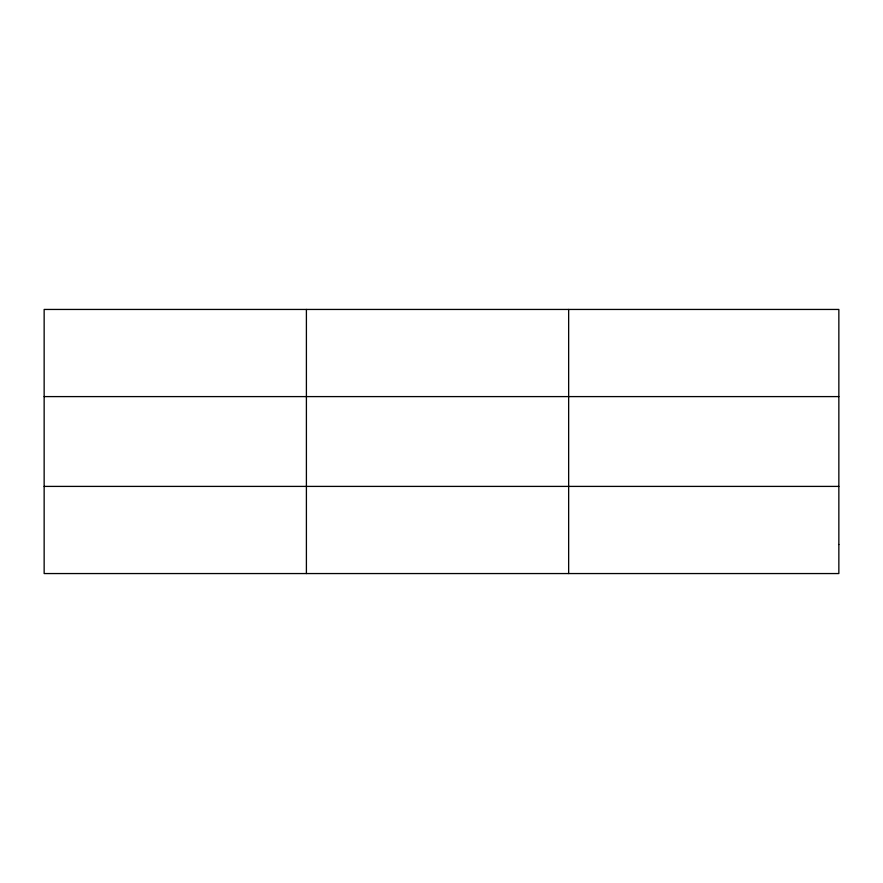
<?xml version="1.0" encoding="UTF-8"?>
<svg xmlns="http://www.w3.org/2000/svg" width="883" height="883" viewBox="0 0 883 883"><rect width="100%" height="100%" fill="white"/><g stroke="black" fill="none" stroke-linecap="round" stroke-linejoin="round"><path stroke-width="1.32" d="M306.401 309.447L306.401 573.553M568.652 309.447L568.652 573.553M44.15 396.599L838.85 396.599M44.15 486.401L838.85 486.401M838.85 544.502L838.85 573.553L44.15 573.553L44.15 309.447L838.85 309.447L838.85 544.502"/></g></svg>
